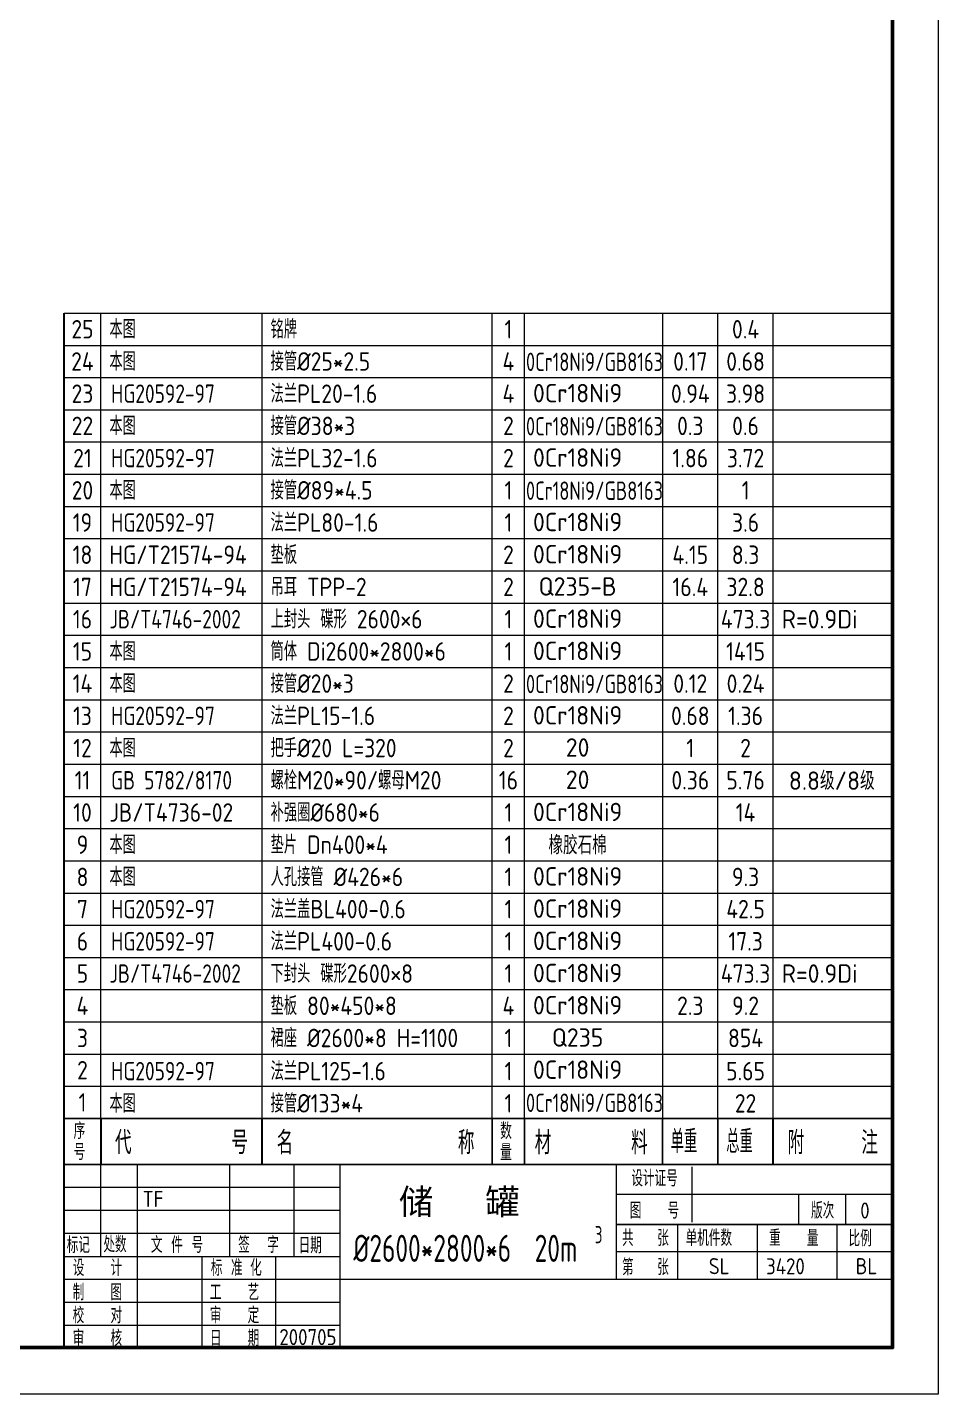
# Model space of a CAD drawing. Extents: x -45740 to 0, y 0 to 40456.
# Drawn here: x -40245 to -35345, y 25754 to 33104 of the extents above; entities that cross this region are included whole.
import ezdxf
from ezdxf.enums import TextEntityAlignment as Align

# ---------------------------------------------------------------- set-up
doc = ezdxf.new("R2010")
doc.units = 0
doc.header["$LTSCALE"] = 30
doc.header["$MEASUREMENT"] = 0
for name, color, linetype, lineweight in [('1', 2, 'CONTINUOUS', 13), ('2', 1, 'CONTINUOUS', 50), ('7', 4, 'CONTINUOUS', 13)]:
    doc.layers.add(name, color=color, linetype=linetype, lineweight=lineweight)
doc.styles.get("Standard").update_dxf_attribs({"font": 'gbenor.shx', "width": 1.1, "bigfont": 'gbcbig.shx'})
doc.styles.add('style1', font='SimSun.ttf')

msp = doc.modelspace()

# ---------------------------------------------------------------- linework, layer by layer
at = {"layer": '1'}
msp.add_lwpolyline([(-35345.2, 25754.5), (-35345.2, 40456), (-45740.2, 40456), (-45740.2, 25754.5)], close=True, dxfattribs=at)
at = {"layer": '2'}
msp.add_lwpolyline([(-45121.4, 26002), (-35592.7, 26002), (-35592.7, 40208.5), (-45121.4, 40208.5)], close=True, dxfattribs=at)
at = {"layer": '7'}
for p, q in [((-40047.7, 31566.7), (-35591.7, 31566.7)), ((-39849.1, 27234.5), (-39849.1, 31566.7)), ((-38982.7, 27234.5), (-38982.7, 31566.7)), ((-37744.9, 27234.5), (-37744.9, 31566.7)), ((-37571.6, 27234.5), (-37571.6, 31566.7)), ((-36828.9, 27234.5), (-36828.9, 31566.7)), ((-36531.9, 27234.5), (-36531.9, 31566.7)), ((-36234.8, 27234.5), (-36234.8, 31566.7)), ((-40047.7, 31393.5), (-35591.7, 31393.5)), ((-40047.7, 31220.2), (-35591.7, 31220.2)), ((-40047.7, 31046.9), (-35591.7, 31046.9)), ((-40047.7, 30873.6), (-35591.7, 30873.6)), ((-40047.7, 30700.3), (-35591.7, 30700.3)), ((-40047.7, 30527), (-35591.7, 30527)), ((-40047.7, 30353.7), (-35591.7, 30353.7)), ((-40047.7, 30180.4), (-35591.7, 30180.4)), ((-40047.7, 30007.1), (-35591.7, 30007.1)), ((-40047.7, 29833.9), (-35591.7, 29833.9)), ((-40047.7, 29660.6), (-35591.7, 29660.6)), ((-40047.7, 29487.3), (-35591.7, 29487.3)), ((-40047.7, 29314), (-35591.7, 29314)), ((-40047.7, 29140.7), (-35591.7, 29140.7)), ((-40047.7, 28967.4), (-35591.7, 28967.4)), ((-40047.7, 28794.1), (-35591.7, 28794.1)), ((-40047.7, 28620.8), (-35591.7, 28620.8)), ((-40047.7, 28447.5), (-35591.7, 28447.5)), ((-40047.7, 28274.3), (-35591.7, 28274.3)), ((-40047.7, 28101), (-35591.7, 28101)), ((-40047.7, 27927.7), (-35591.7, 27927.7)), ((-40047.7, 27754.4), (-35591.7, 27754.4)), ((-40047.7, 27581.1), (-35591.7, 27581.1)), ((-40047.7, 27407.8), (-35591.7, 27407.8)), ((-39849.7, 26492), (-39849.7, 26987)), ((-39653, 25997), (-39653, 26987)), ((-39156.7, 26492), (-39156.7, 26987)), ((-38810.2, 26492), (-38810.2, 26987)), ((-38562.7, 25997), (-38562.7, 26987)), ((-37077.7, 26368.3), (-37077.7, 26987)), ((-36670.5, 26677.6), (-36670.5, 26974.6)), ((-38562.7, 26863.3), (-40047.7, 26863.3)), ((-35592.7, 26826.1), (-37077.7, 26826.1)), ((-36099.2, 26826.1), (-36099.2, 26665.3)), ((-35846.5, 26826.1), (-35846.5, 26665.3)), ((-38562.7, 26739.5), (-40047.7, 26739.5)), ((-38562.7, 26615.8), (-40047.7, 26615.8)), ((-37077.7, 26665.3), (-35592.7, 26665.3)), ((-35592.7, 26665.3), (-37077.7, 26665.3)), ((-36747.9, 26368.3), (-36747.9, 26665.3)), ((-36318.3, 26368.3), (-36318.3, 26665.3)), ((-35890.1, 26368.3), (-35890.1, 26665.3)), ((-40047.7, 26491.6), (-38562.8, 26491.6)), ((-39305.2, 25997), (-39305.2, 26492)), ((-38909.2, 25997), (-38909.2, 26492)), ((-35592.7, 26516.8), (-37077.7, 26516.8)), ((-35592.7, 26368.3), (-40047.7, 26368.3)), ((-38562.7, 26244.5), (-40047.7, 26244.5)), ((-38562.7, 26120.8), (-40047.7, 26120.8))]:
    msp.add_line(p, q, dxfattribs=at)
at = {"layer": '7', "const_width": 9.9}
for points in [[(-40047.7, 27234.5), (-40047.7, 31566.7)], [(-40047.7, 26987), (-40047.7, 27234.5), (-35592.7, 27234.5)], [(-39849.2, 27234.5), (-39849.2, 26987)], [(-38982.9, 27234.5), (-38982.9, 26987)], [(-37745.4, 27234.5), (-37745.4, 26987)], [(-37572.2, 27234.5), (-37572.2, 26987)], [(-36829.7, 27234.5), (-36829.7, 26987)], [(-36532.7, 27234.5), (-36532.7, 26987)], [(-36235.7, 27234.5), (-36235.7, 26987)], [(-40047.7, 26002), (-40047.7, 26987), (-35597.7, 26987)]]:
    msp.add_lwpolyline(points, dxfattribs=at)

# ---------------------------------------------------------------- texts
at = {"layer": '1', "style": 'style1'}
msp.add_text('储   罐', height=136.13, dxfattribs=at).set_placement((-38247.2, 26718.5))
at = {"layer": '1', "width": 0.75}
msp.add_text('  3', height=92.39, dxfattribs=at).set_placement((-37269.6, 26563.7))
at = {"layer": '7'}
for s, height, p in [('本图', 99.02, (-39803.6, 31480.1)), ('铭牌', 99.02, (-38937.1, 31480.1)), ('本图', 99.02, (-39803.6, 31306.8)), ('接管%%C25*2.5', 99.022, (-38937.1, 31306.8)), ('法兰PL20-1.6 ', 99.022, (-38937.1, 31133.5)), ('本图', 99.02, (-39803.6, 30960.2)), ('接管%%C38*3', 99.02, (-38937.1, 30960.2)), ('法兰PL32-1.6 ', 99.022, (-38937.1, 30786.9)), ('本图', 99.02, (-39803.6, 30613.7)), ('接管%%C89*4.5', 99.022, (-38937.1, 30613.7)), ('法兰PL80-1.6 ', 99.022, (-38937.1, 30440.4)), ('HG/T21574-94', 99.022, (-39803.6, 30267.1)), ('垫板', 99.02, (-38937.1, 30267.1)), ('HG/T21574-94', 99.022, (-39803.6, 30093.8)), ('吊耳 TPP-2', 99.02, (-38937.1, 30093.8)), ('上封头 碟形 2600×6 ', 99.022, (-38937.1, 29920.5)), ('本图', 99.02, (-39803.6, 29747.2)), ('筒体 Di2600*2800*6', 99.022, (-38937.1, 29747.2)), ('本图', 99.02, (-39803.6, 29573.9)), ('接管%%C20*3', 99.02, (-38937.1, 29573.9)), ('法兰PL15-1.6 ', 99.022, (-38937.1, 29400.6)), ('本图', 99.02, (-39803.6, 29227.3)), ('把手%%C20 L=320', 99.022, (-38937.1, 29227.3)), ('螺栓M20*90/螺母M20 ', 99.022, (-38937.1, 29054.1)), ('JB/T4736-02', 99.022, (-39803.6, 28880.8)), ('补强圈%%C680*6 ', 99.022, (-38937.1, 28880.8)), ('本图', 99.02, (-39803.6, 28707.5)), ('垫片 Dn400*4', 99.02, (-38937.1, 28707.5)), ('本图', 99.02, (-39803.6, 28534.2)), ('人孔接管 %%C426*6', 99.022, (-38937.1, 28534.2)), ('法兰盖BL400-0.6 ', 99.022, (-38937.1, 28360.9)), ('法兰PL400-0.6 ', 99.022, (-38937.1, 28187.6)), ('下封头 碟形2600×8 ', 99.022, (-38937.1, 28014.3)), ('垫板 80*450*8', 99.022, (-38937.1, 27841)), ('裙座 %%c2600*8 H=1100', 99.022, (-38937.1, 27667.7)), ('法兰PL125-1.6 ', 99.022, (-38937.1, 27489.6)), ('本图', 99.02, (-39803.6, 27316.3)), ('接管%%C133*4', 99.02, (-38937.1, 27316.3))]:
    msp.add_text(s, height=height, dxfattribs=at).set_placement(p, align=Align.MIDDLE_LEFT)
for s, height, p in [('0.4', 99.02, (-36383.3, 31480.1)), ('25', 99.02, (-39948.4, 31480.1)), ('1', 99, (-37658.2, 31480.1)), ('1', 99, (-37658.2, 31480.1)), ('24', 99.02, (-39948.4, 31306.8)), ('4', 99, (-37658.2, 31306.8)), ('0.17', 99.02, (-36680.4, 31306.8)), ('0.68', 99.02, (-36383.3, 31306.8)), ('23', 99.02, (-39948.4, 31133.5)), ('4', 99, (-37658.2, 31133.5)), ('0.94', 99.02, (-36680.4, 31133.5)), ('3.98', 99.02, (-36383.3, 31133.5)), ('22', 99.02, (-39948.4, 30960.2)), ('2', 99, (-37658.2, 30960.2)), ('0.3', 99.02, (-36680.4, 30960.2)), ('0.6', 99.02, (-36383.3, 30960.2)), ('21', 99.02, (-39948.4, 30786.9)), ('2', 99, (-37658.2, 30786.9)), ('1.86', 99.02, (-36680.4, 30786.9)), ('3.72', 99.02, (-36383.3, 30786.9)), ('20', 99.02, (-39948.4, 30613.7)), ('1', 99, (-37658.2, 30613.7)), ('1', 99, (-36383.3, 30613.7)), ('19', 99.02, (-39948.4, 30440.4)), ('1', 99, (-37658.2, 30440.4)), ('3.6', 99.02, (-36383.3, 30440.4)), ('18', 99.02, (-39948.4, 30267.1)), ('2', 99, (-37658.2, 30267.1)), ('4.15', 99.02, (-36680.4, 30267.1)), ('8.3', 99.02, (-36383.3, 30267.1)), ('17', 99.02, (-39948.4, 30093.8)), ('2', 99, (-37658.2, 30093.8)), ('16.4', 99.02, (-36680.4, 30093.8)), ('32.8', 99.02, (-36383.3, 30093.8)), ('16', 99.02, (-39948.4, 29920.5)), ('1', 99, (-37658.2, 29920.5)), ('473.3', 99.02, (-36383.3, 29920.5)), ('15', 99.02, (-39948.4, 29747.2)), ('1', 99, (-37658.2, 29747.2)), ('1415', 99.02, (-36383.3, 29747.2)), ('14', 99.02, (-39948.4, 29573.9)), ('2', 99, (-37658.2, 29573.9)), ('0.12', 99.02, (-36680.4, 29573.9)), ('0.24', 99.02, (-36383.3, 29573.9)), ('13', 99.02, (-39948.4, 29400.6)), ('2', 99, (-37658.2, 29400.6)), ('0.68', 99.02, (-36680.4, 29400.6)), ('1.36', 99.02, (-36383.3, 29400.6)), ('12', 99.02, (-39948.4, 29227.3)), ('2', 99, (-37658.2, 29227.3)), ('1', 99, (-36680.4, 29227.3)), ('2', 99, (-36383.3, 29227.3)), ('11', 99.02, (-39948.4, 29054.1)), ('16', 99.02, (-37658.2, 29054.1)), ('0.36', 99.02, (-36680.4, 29054.1)), ('5.76', 99.02, (-36383.3, 29054.1)), ('10', 99.02, (-39948.4, 28880.8)), ('1', 99, (-37658.2, 28880.8)), ('14', 99.02, (-36383.3, 28880.8)), ('9', 99, (-39948.4, 28707.5)), ('1', 99, (-37658.2, 28707.5)), ('8', 99, (-39948.4, 28534.2)), ('1', 99, (-37658.2, 28534.2)), ('9.3', 99.02, (-36383.3, 28534.2)), ('7', 99, (-39948.4, 28360.9)), ('1', 99, (-37658.2, 28360.9)), ('42.5', 99.02, (-36383.3, 28360.9)), ('6', 99, (-39948.4, 28187.6)), ('1', 99, (-37658.2, 28187.6)), ('17.3', 99.02, (-36383.3, 28187.6)), ('5', 99, (-39948.4, 28014.3)), ('1', 99, (-37658.2, 28014.3)), ('473.3', 99.02, (-36383.3, 28014.3)), ('4', 99, (-39948.4, 27841)), ('4', 99, (-37658.2, 27841)), ('2.3', 99.02, (-36680.4, 27841)), ('9.2', 99.02, (-36383.3, 27841)), ('3', 99, (-39948.4, 27667.7)), ('1', 99, (-37658.2, 27667.7)), ('854', 99.02, (-36383.3, 27667.7)), ('2', 99, (-39948.4, 27494.5)), ('1', 99, (-37658.2, 27489.6)), ('5.65', 99.02, (-36383.3, 27489.6)), ('1', 99, (-39948.4, 27321.2)), ('1', 99, (-37658.2, 27316.3)), ('22', 99.02, (-36383.3, 27316.3)), ('设计证号', 86.62, (-36872.6, 26912.8)), ('图   号', 86.62, (-36872.6, 26739.5)), ('版次', 86.62, (-35968.8, 26739.5)), ('0', 86.6, (-35741.6, 26739.5)), ('200705', 86.62, (-38736.2, 26058.9))]:
    msp.add_text(s, height=height, dxfattribs=at).set_placement(p, align=Align.MIDDLE_CENTER)
for s, height, width, p in [('0Cr18Ni9/GB8163', 99.022, 0.85, (-37195.5, 31304.9)), ('0Cr18Ni9', 99.02, 1.1, (-37286.3, 31136.5)), ('0Cr18Ni9/GB8163', 99.022, 0.85, (-37195.5, 30958.3)), ('0Cr18Ni9', 99.02, 1.1, (-37286.3, 30789.9)), ('0Cr18Ni9/GB8163', 99.022, 0.85, (-37195.5, 30611.7)), ('0Cr18Ni9', 99.02, 1.1, (-37286.3, 30443.3)), ('0Cr18Ni9', 99.02, 1.1, (-37286.3, 30270)), ('Q235-B', 99.02, 1.1, (-37286.3, 30096.7)), ('0Cr18Ni9', 99.02, 1.1, (-37286.3, 29923.4)), ('0Cr18Ni9', 99.02, 1.1, (-37286.3, 29750.1)), ('0Cr18Ni9/GB8163', 99.022, 0.85, (-37195.5, 29572)), ('0Cr18Ni9', 99.02, 1.1, (-37286.3, 29403.6)), ('20', 99.02, 1.1, (-37286.3, 29230.3)), ('20', 99.02, 1.1, (-37286.3, 29057)), (' 8.8级/8级', 99.02, 1.1, (-35949.5, 29057)), ('0Cr18Ni9', 99.02, 1.1, (-37286.3, 28883.7)), ('橡胶石棉', 99.02, 1.1, (-37286.3, 28710.4)), ('0Cr18Ni9', 99.02, 1.1, (-37286.3, 28537.1)), ('0Cr18Ni9', 99.02, 1.1, (-37286.3, 28363.8)), ('0Cr18Ni9', 99.02, 1.1, (-37286.3, 28190.5)), ('0Cr18Ni9', 99.02, 1.1, (-37286.3, 28017.3)), ('0Cr18Ni9', 99.02, 1.1, (-37286.3, 27844)), ('Q235', 99.02, 1.1, (-37286.3, 27670.7)), ('0Cr18Ni9', 99.02, 1.1, (-37286.3, 27497.4)), ('0Cr18Ni9/GB8163', 99.022, 0.85, (-37195.5, 27319.2))]:
    msp.add_text(s, height=height, dxfattribs=dict(at, width=width)).set_placement(p, align=Align.MIDDLE)
for s, height, width, p in [('HG20592-97', 99.02, 0.9, (-39794.4, 31084)), ('HG20592-97', 99.02, 0.9, (-39794.4, 30737.4)), ('HG20592-97', 99.02, 0.9, (-39794.4, 30390.9)), ('HG20592-97', 99.02, 0.9, (-39794.4, 29351.1)), ('GB 5782/8170', 99.022, 0.9, (-39794.4, 29004.5)), ('HG20592-97', 99.02, 0.9, (-39794.4, 28311.4)), ('HG20592-97', 99.02, 0.9, (-39794.4, 28138.1)), ('HG20592-97', 99.02, 0.9, (-39794.4, 27440.1)), ('%%C2600*2800*6  20m', 145.8, 0.8, (-38491.8, 26463.4))]:
    msp.add_text(s, height=height, dxfattribs=dict(at, width=width)).set_placement(p)
for s, height, width, p in [('JB/T4746-2002', 99.022, 0.9, (-39803.6, 29920.5)), ('R=0.9Di', 99.02, 1.1, (-36189.3, 29920.5)), ('JB/T4746-2002', 99.022, 0.9, (-39803.6, 28014.3)), ('R=0.9Di', 99.02, 1.1, (-36189.3, 28014.3)), ('单重', 123.75, 0.8, (-36786, 27110.8)), ('总重', 123.75, 0.8, (-36487.1, 27110.8))]:
    msp.add_text(s, height=height, dxfattribs=dict(at, width=width)).set_placement(p, align=Align.MIDDLE_LEFT)
for s, height, p in [('序', 86.6, (-39995.6, 27124.9)), ('数', 86.6, (-37702.6, 27123.8)), ('号', 86.6, (-39995.6, 27011.7)), ('量', 86.6, (-37702.6, 27009.3)), ('标记', 86.62, (-40033, 26510.7)), ('处数', 86.62, (-39835.9, 26514.2)), ('文 件 号', 86.62, (-39580.6, 26511.7)), ('签  字', 86.62, (-39111.3, 26511.7)), ('共', 86.6, (-37047.5, 26548.7)), ('张', 86.6, (-36858.3, 26548.7)), ('单机件数', 86.62, (-36705.6, 26548.7)), ('重   量', 86.62, (-36256.6, 26548.7)), ('比例', 86.62, (-35829.4, 26546.2)), ('日期', 86.62, (-38786.4, 26509.1)), ('设   计', 86.62, (-40000.9, 26388)), ('标', 86.6, (-39258.3, 26388)), ('准', 86.6, (-39150, 26388)), ('化', 86.6, (-39046.9, 26388)), ('第', 86.6, (-37047.5, 26391.9)), ('张', 86.6, (-36858.3, 26391.9)), ('制   图', 86.62, (-40000.9, 26256.6)), ('工   艺', 86.62, (-39263.5, 26256.6)), ('校   对', 86.62, (-40000.9, 26132.9)), ('审   定', 86.62, (-39263.5, 26132.9)), ('审   核', 86.62, (-40000.9, 26009.3)), ('日   期', 86.62, (-39263.5, 26009.3))]:
    msp.add_text(s, height=height, dxfattribs=at).set_placement(p)
for s, height, p in [('代        号', 123.75, (-39416, 27110.8)), ('名', 123.8, (-38859.7, 27110.8)), ('称', 123.8, (-37885.4, 27110.8)), ('材', 123.8, (-37472.5, 27110.8)), ('料', 123.8, (-36954, 27110.8)), ('附', 123.8, (-36112.5, 27110.8)), ('注', 123.8, (-35716.5, 27110.8))]:
    msp.add_text(s, height=height, dxfattribs=at).set_placement(p, align=Align.MIDDLE)
at = {"layer": '7', "flags": 1}
msp.add_attdef('TF', text='', height=86.6, dxfattribs=at).set_placement((-39624.2, 26801.4), align=Align.MIDDLE_LEFT)
at = {"layer": '7'}
for tag, p in [('SL', (-36525.2, 26440.4)), ('BL', (-35733.3, 26440.4))]:
    msp.add_attdef(tag, text='', height=86.6, dxfattribs=at).set_placement(p, align=Align.MIDDLE)
msp.add_attdef('3420', (-36273, 26396.3), '', height=86.6, dxfattribs=at)

doc.saveas('drawing.dxf')
